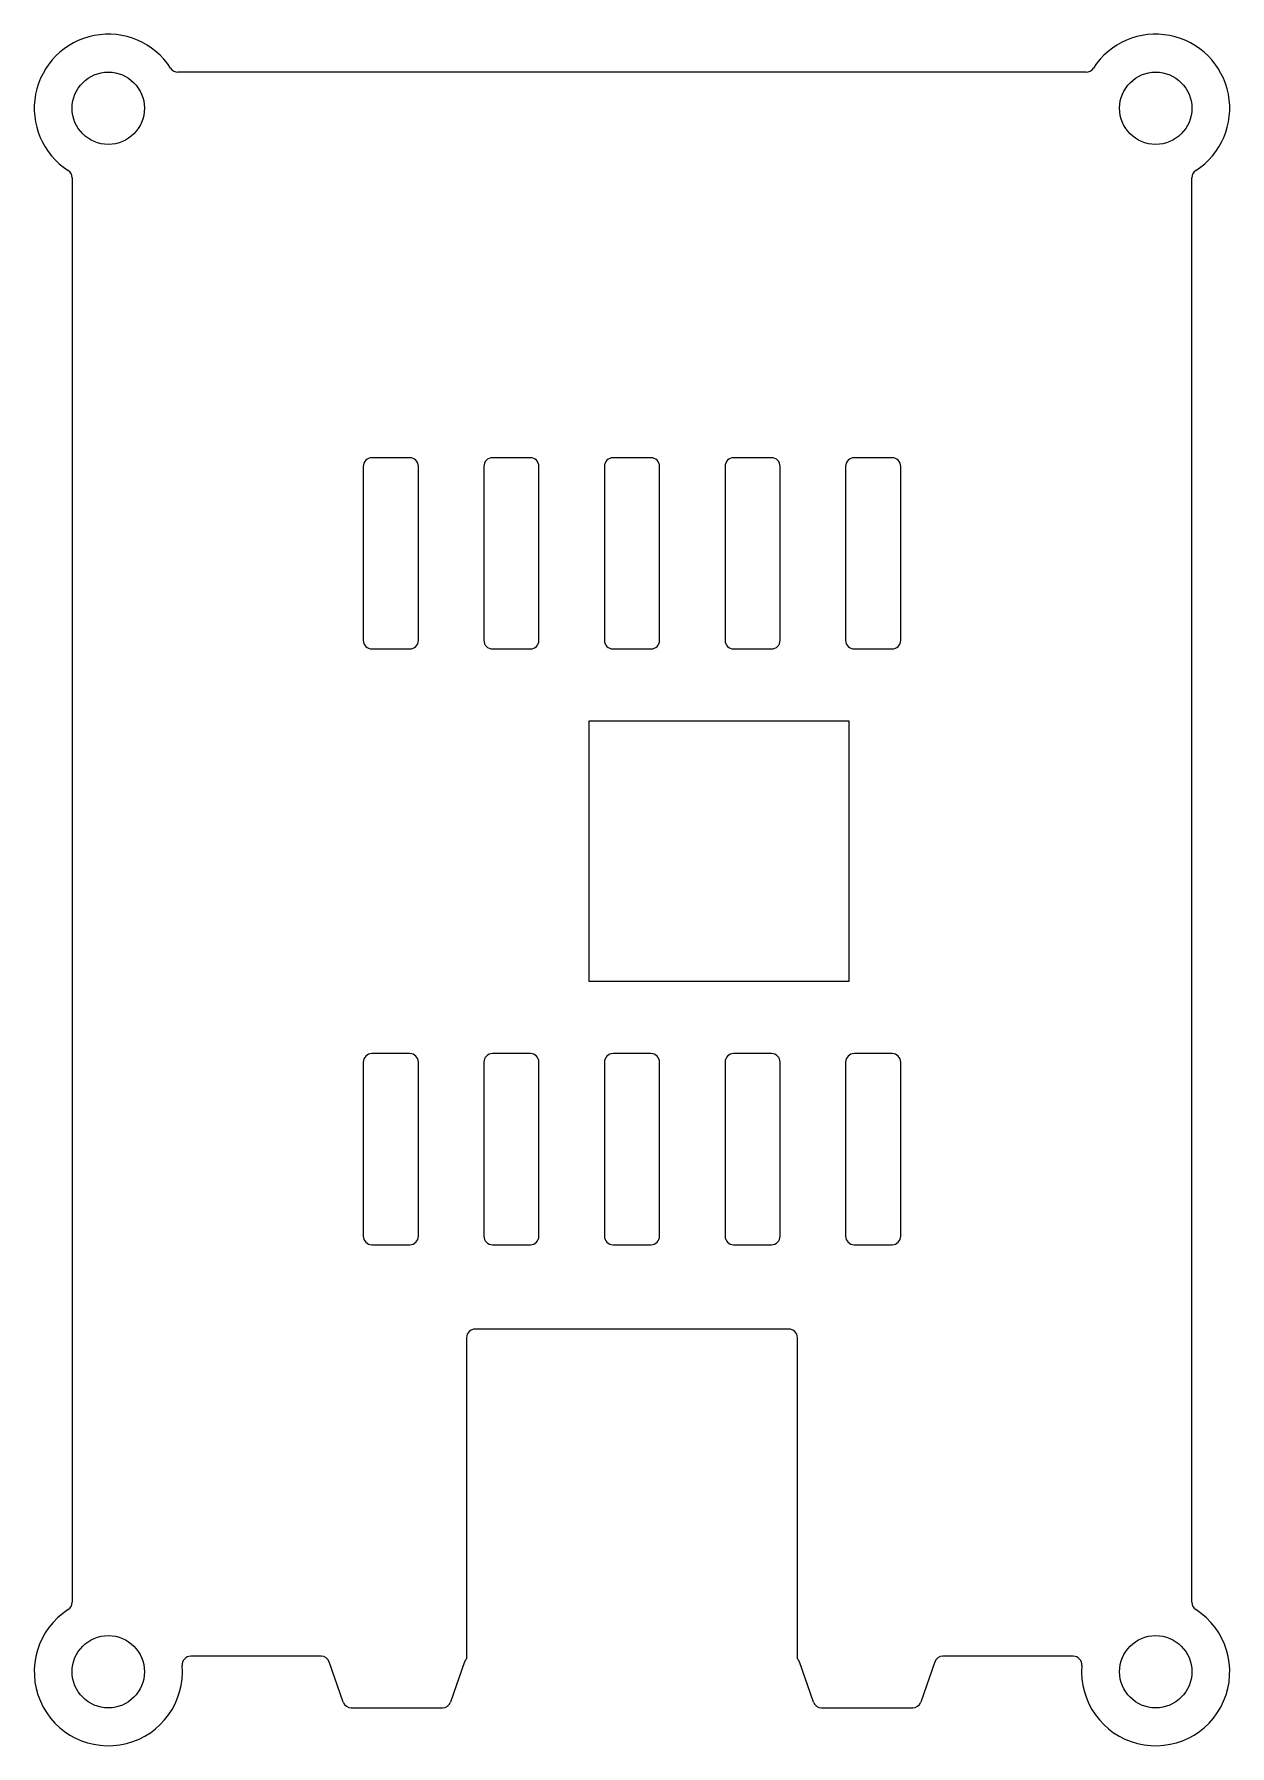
# Model space of a CAD drawing. Header units: millimetres. Extents: x -2.2 to 67.2, y -8.1 to 91.3.
import ezdxf

# ---------------------------------------------------------------- set-up
doc = ezdxf.new("R2010")
doc.units = ezdxf.units.MM

msp = doc.modelspace()

# ---------------------------------------------------------------- linework, layer by layer
at = {"color": 7, "linetype": 'Continuous', "lineweight": 25}
for p, q in [((58.865, 89.148), (6.135, 89.148)), ((0, 83.013), (0, 0.283)), ((65, 0.283), (65, 83.013)), ((19.6, 66.748), (17.4, 66.748)), ((26.6, 66.748), (24.4, 66.748)), ((33.6, 66.748), (31.4, 66.748)), ((40.6, 66.748), (38.4, 66.748)), ((47.6, 66.748), (45.4, 66.748)), ((16.9, 66.248), (16.9, 56.148)), ((20.1, 56.148), (20.1, 66.248)), ((23.9, 66.248), (23.9, 56.148)), ((27.1, 56.148), (27.1, 66.248)), ((30.9, 66.248), (30.9, 56.148)), ((34.1, 56.148), (34.1, 66.248)), ((37.9, 66.248), (37.9, 56.148)), ((41.1, 56.148), (41.1, 66.248)), ((44.9, 66.248), (44.9, 56.148)), ((48.1, 56.148), (48.1, 66.248)), ((17.4, 55.648), (19.6, 55.648)), ((24.4, 55.648), (26.6, 55.648)), ((31.4, 55.648), (33.6, 55.648)), ((38.4, 55.648), (40.6, 55.648)), ((45.4, 55.648), (47.6, 55.648)), ((45.1, 51.448), (30, 51.448)), ((30, 51.448), (30, 36.348)), ((45.1, 36.348), (45.1, 51.448)), ((30, 36.348), (45.1, 36.348)), ((19.6, 32.148), (17.4, 32.148)), ((26.6, 32.148), (24.4, 32.148)), ((33.6, 32.148), (31.4, 32.148)), ((40.6, 32.148), (38.4, 32.148)), ((47.6, 32.148), (45.4, 32.148)), ((16.9, 31.648), (16.9, 21.548)), ((20.1, 21.548), (20.1, 31.648)), ((23.9, 31.648), (23.9, 21.548)), ((27.1, 21.548), (27.1, 31.648)), ((30.9, 31.648), (30.9, 21.548)), ((34.1, 21.548), (34.1, 31.648)), ((37.9, 31.648), (37.9, 21.548)), ((41.1, 21.548), (41.1, 31.648)), ((44.9, 31.648), (44.9, 21.548)), ((48.1, 21.548), (48.1, 31.648)), ((17.4, 21.048), (19.6, 21.048)), ((24.4, 21.048), (26.6, 21.048)), ((31.4, 21.048), (33.6, 21.048)), ((38.4, 21.048), (40.6, 21.048)), ((45.4, 21.048), (47.6, 21.048)), ((41.6, 16.148), (23.4, 16.148)), ((22.9, 15.648), (22.9, -3)), ((42.1, -3), (42.1, 15.648)), ((14.45, -2.852), (6.883, -2.852)), ((58.117, -2.852), (50.55, -2.852)), ((15.735, -5.517), (14.922, -3.187)), ((22.783, -3.187), (21.969, -5.517)), ((43.031, -5.517), (42.217, -3.187)), ((50.078, -3.187), (49.265, -5.517)), ((16.207, -5.852), (21.497, -5.852)), ((43.503, -5.852), (48.793, -5.852))]:
    msp.add_line(p, q, dxfattribs=at)
for centre in [(2.1, 87.048), (62.9, 87.048), (2.1, -3.752), (62.9, -3.752)]:
    msp.add_circle(centre, 2.1, dxfattribs=at)
for centre, radius, start, end in [((2.1, 87.048), 4.3, 32.79717, 237.20283), ((62.9, 87.048), 4.3, 302.79717, 147.20283), ((6.135, 89.648), 0.5, 212.79717, 270), ((58.865, 89.648), 0.5, 270, 327.20283), ((-0.5, 83.013), 0.5, 360, 57.20283), ((65.5, 83.013), 0.5, 122.79717, 180), ((17.4, 66.248), 0.5, 90, 180), ((19.6, 66.248), 0.5, 0, 90), ((24.4, 66.248), 0.5, 90, 180), ((26.6, 66.248), 0.5, 0, 90), ((31.4, 66.248), 0.5, 90, 180), ((33.6, 66.248), 0.5, 0, 90), ((38.4, 66.248), 0.5, 90, 180), ((40.6, 66.248), 0.5, 0, 90), ((45.4, 66.248), 0.5, 90, 180), ((47.6, 66.248), 0.5, 0, 90), ((17.4, 56.148), 0.5, 180, 270), ((19.6, 56.148), 0.5, 270, 0), ((24.4, 56.148), 0.5, 180, 270), ((26.6, 56.148), 0.5, 270, 0), ((31.4, 56.148), 0.5, 180, 270), ((33.6, 56.148), 0.5, 270, 0), ((38.4, 56.148), 0.5, 180, 270), ((40.6, 56.148), 0.5, 270, 0), ((45.4, 56.148), 0.5, 180, 270), ((47.6, 56.148), 0.5, 270, 0), ((17.4, 31.648), 0.5, 90, 180), ((19.6, 31.648), 0.5, 0, 90), ((24.4, 31.648), 0.5, 90, 180), ((26.6, 31.648), 0.5, 0, 90), ((31.4, 31.648), 0.5, 90, 180), ((33.6, 31.648), 0.5, 0, 90), ((38.4, 31.648), 0.5, 90, 180), ((40.6, 31.648), 0.5, 0, 90), ((45.4, 31.648), 0.5, 90, 180), ((47.6, 31.648), 0.5, 0, 90), ((17.4, 21.548), 0.5, 180, 270), ((19.6, 21.548), 0.5, 270, 0), ((24.4, 21.548), 0.5, 180, 270), ((26.6, 21.548), 0.5, 270, 0), ((31.4, 21.548), 0.5, 180, 270), ((33.6, 21.548), 0.5, 270, 0), ((38.4, 21.548), 0.5, 180, 270), ((40.6, 21.548), 0.5, 270, 0), ((45.4, 21.548), 0.5, 180, 270), ((47.6, 21.548), 0.5, 270, 0), ((23.4, 15.648), 0.5, 90, 180), ((41.6, 15.648), 0.5, 0, 90), ((-0.5, 0.283), 0.5, 302.79717, 0), ((65.5, 0.283), 0.5, 180, 237.20283), ((2.1, -3.752), 4.3, 122.79717, 4.78019), ((62.9, -3.752), 4.3, 175.21981, 57.20283), ((6.883, -3.352), 0.5, 90, 184.78019), ((14.45, -3.352), 0.5, 19.24955, 90), ((50.55, -3.352), 0.5, 90, 160.75045), ((58.117, -3.352), 0.5, 355.21981, 90), ((23.255, -3.352), 0.5, 135.23593, 160.75045), ((41.745, -3.352), 0.5, 19.24955, 44.76407), ((16.207, -5.352), 0.5, 199.24955, 270), ((21.497, -5.352), 0.5, 270, 340.75045), ((43.503, -5.352), 0.5, 199.24955, 270), ((48.793, -5.352), 0.5, 270, 340.75045)]:
    msp.add_arc(centre, radius, start, end, dxfattribs=at)

doc.saveas('drawing.dxf')
